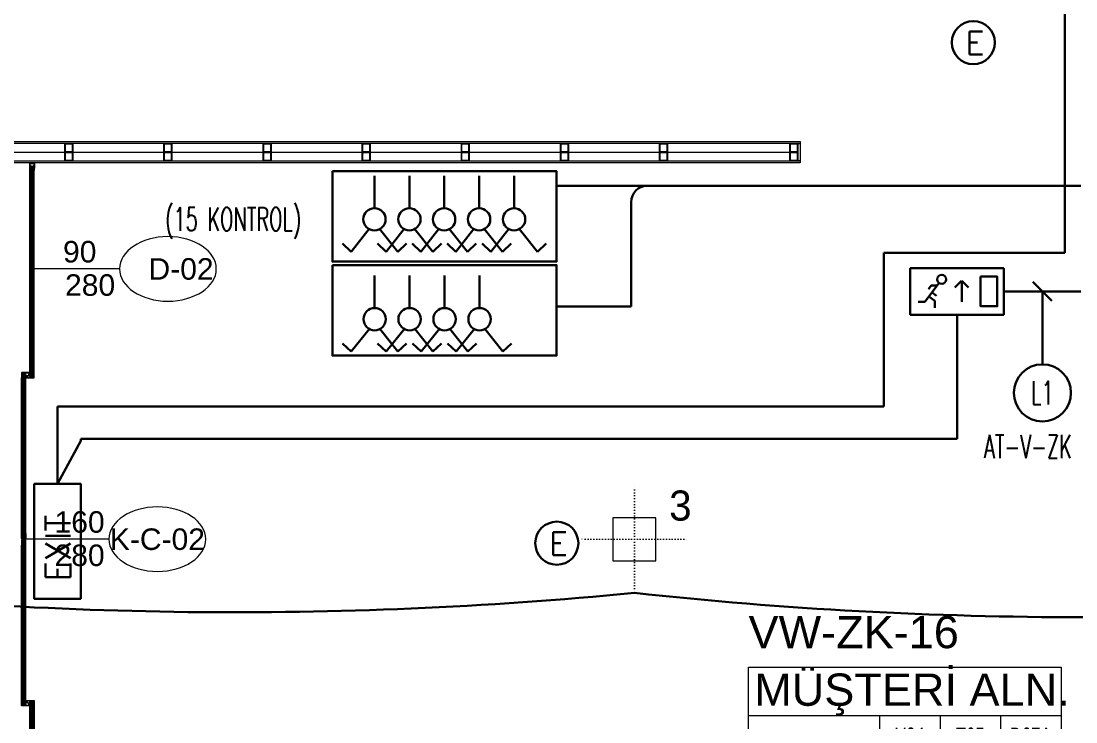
# Model space of a CAD drawing. Extents: x -2012 to 34975, y -1043 to 8321.
# Drawn here: x 3090.7 to 3581, y 2852.5 to 3178.5 of the extents above; entities that cross this region are included whole.
import ezdxf
from ezdxf.enums import TextEntityAlignment as Align

# ---------------------------------------------------------------- set-up
doc = ezdxf.new("R2010")
doc.units = 0
doc.header["$LTSCALE"] = 25
doc.header["$PDMODE"] = 1
doc.linetypes.add('DOT2', pattern=[0.125, 0, -0.125])
doc.layers.get('0').update_dxf_attribs({"color": 9, "lineweight": 9})
for name, color, linetype, lineweight in [('06D', 9, 'Continuous', 9), ('10', 9, 'Continuous', 9), ('11', 9, 'Continuous', 9), ('15', 9, 'Continuous', 9), ('21_MAHAL', 9, 'Continuous', 9), ('22', 8, 'Continuous', 9), ('31', 9, 'Continuous', 9), ('33', 9, 'BATTING', 9), ('E-1x8 W ACİL ÇIKIŞ ARMATÜRÜ (TİP2)', 7, 'Continuous', 30), ('E-1x8 W ÇIKIŞ ARMATÜRÜ (TİP 1)', 7, 'Continuous', 30), ('E-ACİL AYDINLATMA KİTİ', 7, 'Continuous', 30), ('E-KABLO', 7, 'Continuous', 30), ('E-KOMÜTATÖR ANAHTAR', 7, 'Continuous', 30), ('E-LİNYE', 7, 'Continuous', 30), ('E-YAZI', 7, 'Continuous', 30)]:
    doc.layers.add(name, color=color, linetype=linetype, lineweight=lineweight)
doc.styles.add('Arial', font='arial.ttf', dxfattribs={"height": 2.5})
doc.styles.add('E-YAZI', font='txttw.shx')
doc.styles.add('MuuM_TEXT-STANDART', font='ARIALN.TTF')
doc.styles.add('TX-TEXT', font='')
doc.styles.get('TX-TEXT').set_extended_font_data('TrSah Futura Lt BT')
doc.linetypes.add('BATTING', pattern='A,0.0001,-0.1,[134,ltypeshp.shx,S=0.1,R=0,X=-0.1,Y=0],-0.2,[134,ltypeshp.shx,S=0.1,R=180,X=0.1,Y=0],-0.1', length=0.4001)

# ---------------------------------------------------------------- blocks, each defined once
blk = doc.blocks.new('p-vw-kayar2')
at = {"layer": '06D'}
for p, q in [((-250, 5), (-177.7, 5)), ((-172.3, 5), (-100, 5)), ((-250, 3), (-177.7, 3)), ((-172.3, 3), (-100, 3))]:
    blk.add_line(p, q, dxfattribs=at)
for points in [[(-335.39, 1), (-252.5, 1)], [(-97.5, 1), (-3.6, 1)], [(-252.5, -1), (-335.39, -1)], [(-97.5, -1), (-3.6, -1)]]:
    blk.add_lwpolyline(points, dxfattribs=at)
at = {"layer": '10'}
for p, q in [((-338.99, 1.25), (-338.99, -1.25)), ((-336.64, 0.37), (-337.14, 0.37)), ((-336.64, 0.37), (-336.64, -0.37)), ((-335.98, 0.75), (-335.98, 0.4)), ((-335.39, 0.75), (-335.04, 0.4)), ((-252.5, 0.75), (-252.85, 0.4)), ((-252.35, 1.55), (-251.65, 1.55)), ((-252.35, 1.44), (-252.35, 1.55)), ((-252.18, 1.44), (-252.35, 1.44)), ((-251.75, 4.35), (-252.25, 4.35)), ((-251.75, 3.61), (-252.25, 3.61)), ((-251.82, 1.44), (-252.18, 1.44)), ((-252.18, 1.03), (-252.18, 1.44)), ((-252.09, 1.03), (-252.09, 1.44)), ((-252, 1.03), (-252, 1.44)), ((-251.91, 1.03), (-251.91, 1.44)), ((-251.91, 0.75), (-251.91, 0.4)), ((-251.65, 1.44), (-251.82, 1.44)), ((-251.82, 1.03), (-251.82, 1.44)), ((-251.75, 3.61), (-251.75, 4.35)), ((-251.65, 1.55), (-251.65, 1.44)), ((-250.83, 2.45), (-250.83, 2.56)), ((-250.83, 2.56), (-250.68, 2.56)), ((-250.17, 2.45), (-250.83, 2.45)), ((-250.78, 0.05), (-250.78, 0.05)), ((-250.78, 0.01), (-250.78, 0.01)), ((-250.75, -0.37), (-250.75, 0.37)), ((-250.25, 0.37), (-250.75, 0.37)), ((-250.68, 2.97), (-250.68, 2.56)), ((-250.68, 2.56), (-250.32, 2.56)), ((-250.59, 4.75), (-250.59, 4.42)), ((-250.59, 3.25), (-250.59, 3.58)), ((-250.59, 2.97), (-250.59, 2.56)), ((-250.5, 2.97), (-250.5, 2.56)), ((-250.41, 2.97), (-250.41, 2.56)), ((-250.32, 2.97), (-250.32, 2.56)), ((-250.32, 2.56), (-250.17, 2.56)), ((-250.17, 2.56), (-250.17, 2.45)), ((-250, 4.75), (-249.67, 4.42)), ((-250, 3.25), (-249.67, 3.58)), ((-177.7, 4.75), (-178.03, 4.42)), ((-177.7, 3.25), (-178.03, 3.58)), ((-177.11, 4.75), (-177.11, 4.42)), ((-177.11, 3.25), (-177.11, 3.58)), ((-175.95, 4.35), (-176.45, 4.35)), ((-176.45, 3.61), (-176.45, 4.35)), ((-175.95, 3.61), (-176.45, 3.61)), ((-174.05, 4.35), (-173.55, 4.35)), ((-174.05, 3.61), (-173.55, 3.61)), ((-173.55, 3.61), (-173.55, 4.35)), ((-172.89, 4.75), (-172.89, 4.42)), ((-172.89, 3.25), (-172.89, 3.58)), ((-172.3, 4.75), (-171.97, 4.42)), ((-172.3, 3.25), (-171.97, 3.58)), ((-100, 4.75), (-100.33, 4.42)), ((-100, 3.25), (-100.33, 3.58)), ((-99.68, 2.56), (-99.83, 2.56)), ((-99.83, 2.56), (-99.83, 2.45)), ((-99.83, 2.45), (-99.17, 2.45)), ((-99.75, 0.37), (-99.25, 0.37)), ((-99.68, 2.97), (-99.68, 2.56)), ((-99.32, 2.56), (-99.68, 2.56)), ((-99.59, 2.97), (-99.59, 2.56)), ((-99.5, 2.97), (-99.5, 2.56)), ((-99.41, 4.75), (-99.41, 4.42)), ((-99.41, 3.25), (-99.41, 3.58)), ((-99.41, 2.97), (-99.41, 2.56)), ((-99.32, 2.97), (-99.32, 2.56)), ((-99.17, 2.56), (-99.32, 2.56)), ((-99.25, -0.37), (-99.25, 0.37)), ((-99.17, 2.45), (-99.17, 2.56)), ((-98.35, 1.55), (-98.35, 1.44)), ((-97.65, 1.55), (-98.35, 1.55)), ((-98.35, 1.44), (-98.18, 1.44)), ((-98.25, 3.58), (-98.25, 4.42)), ((-98.25, 4.35), (-97.75, 4.35)), ((-98.25, 3.61), (-97.75, 3.61)), ((-98.18, 1.44), (-97.82, 1.44)), ((-98.18, 1.03), (-98.18, 1.44)), ((-98.09, 1.03), (-98.09, 1.44)), ((-98.09, 0.75), (-98.09, 0.4)), ((-98, 1.03), (-98, 1.44)), ((-97.91, 1.03), (-97.91, 1.44)), ((-97.82, 1.03), (-97.82, 1.44)), ((-97.82, 1.44), (-97.65, 1.44)), ((-97.65, 1.44), (-97.65, 1.55)), ((-97.5, 0.75), (-97.15, 0.4)), ((-3.6, 0.75), (-3.95, 0.4)), ((-3.01, 0.75), (-3.01, 0.4)), ((-2.35, 0.37), (-1.85, 0.37)), ((-2.35, 0.37), (-2.35, -0.37)), ((-336.64, -0.37), (-337.14, -0.37)), ((-335.98, -0.75), (-335.98, -0.4)), ((-335.39, -0.75), (-335.04, -0.4)), ((-252.5, -0.75), (-252.85, -0.4)), ((-251.91, -0.75), (-251.91, -0.4)), ((-250.25, -0.37), (-250.75, -0.37)), ((-99.75, -0.37), (-99.25, -0.37)), ((-98.09, -0.75), (-98.09, -0.4)), ((-97.5, -0.75), (-97.15, -0.4)), ((-3.6, -0.75), (-3.95, -0.4)), ((-3.01, -0.75), (-3.01, -0.4)), ((-2.35, -0.37), (-1.85, -0.37))]:
    blk.add_line(p, q, dxfattribs=at)
for points in [[(-252.3, 2.33), (-252.3, 1.72), (-251.6, 1.72, -0.414214), (-251.5, 1.62), (-251.5, 1.4, -0.414214), (-251.6, 1.3), (-251.75, 1.3, -0.414214), (-251.8, 1.35), (-251.8, 1.42), (-251.65, 1.42), (-251.65, 1.57), (-252.35, 1.57), (-252.35, 1.42), (-252.2, 1.42), (-252.2, 1.35, -0.414214), (-252.25, 1.3), (-252.4, 1.3, -0.414214), (-252.5, 1.4), (-252.5, 4.7, -0.414214), (-252.2, 5), (-250, 5), (-250, 4.75), (-252.15, 4.75, 0.414214), (-252.25, 4.65), (-252.25, 4.03), (-252.28, 4), (-252.25, 3.97), (-252.25, 3.35, 0.414214), (-252.15, 3.25), (-250, 3.25), (-250, 3), (-252.3, 3), (-252.3, 2.39), (-252.33, 2.36)], [(-175.7, 4.03), (-175.7, 4.75), (-175.42, 4.75, -0.414214), (-175.32, 4.65), (-175.32, 4.55), (-175.2, 4.55), (-175.2, 4.7, 0.414214), (-175.5, 5), (-177.7, 5), (-177.7, 4.75), (-175.95, 4.75), (-175.95, 3.25), (-177.7, 3.25), (-177.7, 3), (-175.5, 3, 0.414214), (-175.2, 3.3), (-175.2, 3.45), (-175.32, 3.45), (-175.32, 3.35, -0.414214), (-175.42, 3.25), (-175.7, 3.25), (-175.7, 3.97), (-175.73, 4)], [(-174.3, 4.03), (-174.3, 4.75), (-174.58, 4.75, 0.414214), (-174.68, 4.65), (-174.68, 4.55), (-174.8, 4.55), (-174.8, 4.7, -0.414214), (-174.5, 5), (-172.3, 5), (-172.3, 4.75), (-174.05, 4.75), (-174.05, 3.25), (-172.3, 3.25), (-172.3, 3), (-174.5, 3, -0.414214), (-174.8, 3.3), (-174.8, 3.45), (-174.68, 3.45), (-174.68, 3.35, 0.414214), (-174.58, 3.25), (-174.3, 3.25), (-174.3, 3.97), (-174.27, 4)], [(-97.7, 2.33), (-97.7, 1.72), (-98.4, 1.72, 0.414214), (-98.5, 1.62), (-98.5, 1.4, 0.414214), (-98.4, 1.3), (-98.25, 1.3, 0.414214), (-98.2, 1.35), (-98.2, 1.42), (-98.35, 1.42), (-98.35, 1.57), (-97.65, 1.57), (-97.65, 1.42), (-97.8, 1.42), (-97.8, 1.35, 0.414214), (-97.75, 1.3), (-97.6, 1.3, 0.414214), (-97.5, 1.4), (-97.5, 4.7, 0.414214), (-97.8, 5), (-100, 5), (-100, 4.75), (-97.85, 4.75, -0.414214), (-97.75, 4.65), (-97.75, 4.03), (-97.72, 4), (-97.75, 3.97), (-97.75, 3.35, -0.414214), (-97.85, 3.25), (-100, 3.25), (-100, 3), (-97.7, 3), (-97.7, 2.39), (-97.67, 2.36)], [(-337.39, -0.03), (-337.39, -0.75), (-337.67, -0.75, -0.414214), (-337.77, -0.65), (-337.77, -0.55), (-337.89, -0.55), (-337.89, -0.7, 0.414214), (-337.59, -1), (-335.39, -1), (-335.39, -0.75), (-337.14, -0.75), (-337.14, 0.75), (-335.39, 0.75), (-335.39, 1), (-337.59, 1, 0.414214), (-337.89, 0.7), (-337.89, 0.55), (-337.77, 0.55), (-337.77, 0.65, -0.414214), (-337.67, 0.75), (-337.39, 0.75), (-337.39, 0.03), (-337.36, 0)], [(-250.2, 1.67), (-250.2, 2.28), (-250.9, 2.28, -0.414214), (-251, 2.38), (-251, 2.6, -0.414214), (-250.9, 2.7), (-250.75, 2.7, -0.414214), (-250.7, 2.65), (-250.7, 2.58), (-250.85, 2.58), (-250.85, 2.43), (-250.15, 2.43), (-250.15, 2.58), (-250.3, 2.58), (-250.3, 2.65, -0.414214), (-250.25, 2.7), (-250.1, 2.7, -0.414214), (-250, 2.6), (-250, -0.7, -0.414214), (-250.3, -1), (-252.5, -1), (-252.5, -0.75), (-250.35, -0.75, 0.414214), (-250.25, -0.65), (-250.25, -0.03), (-250.22, 0), (-250.25, 0.03), (-250.25, 0.65, 0.414214), (-250.35, 0.75), (-252.5, 0.75), (-252.5, 1), (-250.2, 1), (-250.2, 1.61), (-250.17, 1.64)], [(-175.37, 3.35), (-175.58, 3.56), (-175.58, 4), (-175.58, 4.44), (-175.37, 4.64), (-175.33, 4.54), (-175.19, 4.54), (-175.19, 4.7), (-175, 4.7), (-175, 4.55), (-175.13, 4.41, 0.414214), (-175.13, 4.13), (-175, 4), (-174.87, 3.86, -0.414214), (-174.87, 3.58), (-175, 3.45), (-175, 3.3), (-175.19, 3.3), (-175.19, 3.45), (-175.33, 3.45)], [(-175.38, 3.65), (-175.38, 4), (-175.38, 4.18, 0.137657), (-175.28, 3.99), (-175.14, 3.86), (-175.01, 3.72), (-175.08, 3.65)], [(-174.63, 4.64), (-174.42, 4.44), (-174.42, 4), (-174.42, 3.56), (-174.63, 3.35), (-174.67, 3.45), (-174.81, 3.45), (-174.81, 3.3), (-175, 3.3), (-175, 3.45), (-174.87, 3.58, 0.414214), (-174.87, 3.86), (-175, 4), (-175.13, 4.13, -0.414214), (-175.13, 4.41), (-175, 4.55), (-175, 4.7), (-174.81, 4.7), (-174.81, 4.54), (-174.67, 4.54)], [(-174.62, 4.34), (-174.62, 4), (-174.62, 3.82, 0.137657), (-174.72, 4.01), (-174.86, 4.14), (-174.99, 4.27), (-174.92, 4.34)], [(-99.8, 1.67), (-99.8, 2.28), (-99.1, 2.28, 0.414214), (-99, 2.38), (-99, 2.6, 0.414214), (-99.1, 2.7), (-99.25, 2.7, 0.414214), (-99.3, 2.65), (-99.3, 2.58), (-99.15, 2.58), (-99.15, 2.43), (-99.85, 2.43), (-99.85, 2.58), (-99.7, 2.58), (-99.7, 2.65, 0.414214), (-99.75, 2.7), (-99.9, 2.7, 0.414214), (-100, 2.6), (-100, -0.7, 0.414214), (-99.7, -1), (-97.5, -1), (-97.5, -0.75), (-99.65, -0.75, -0.414214), (-99.75, -0.65), (-99.75, -0.03), (-99.78, 0), (-99.75, 0.03), (-99.75, 0.65, -0.414214), (-99.65, 0.75), (-97.5, 0.75), (-97.5, 1), (-99.8, 1), (-99.8, 1.61), (-99.83, 1.64)], [(-1.6, -0.03), (-1.6, -0.75), (-1.32, -0.75, 0.414214), (-1.22, -0.65), (-1.22, -0.55), (-1.1, -0.55), (-1.1, -0.7, -0.414214), (-1.4, -1), (-3.6, -1), (-3.6, -0.75), (-1.85, -0.75), (-1.85, 0.75), (-3.6, 0.75), (-3.6, 1), (-1.4, 1, -0.414214), (-1.1, 0.7), (-1.1, 0.55), (-1.22, 0.55), (-1.22, 0.65, 0.414214), (-1.32, 0.75), (-1.6, 0.75), (-1.6, 0.03), (-1.63, 0)]]:
    blk.add_lwpolyline(points, format="xyb", close=True, dxfattribs=at)
for points in [[(-336.49, -1.05), (-336.49, -1.25), (-338.99, -1.25), (-338.99, 1.25), (-336.49, 1.25), (-336.49, 1.05), (-338.79, 1.05), (-338.79, -1.05)], [(-251.12, 2.22), (-251.12, 1.07), (-250.22, 1.07), (-250.22, 2.22)], [(-98.88, 2.22), (-98.88, 1.07), (-99.78, 1.07), (-99.78, 2.22)], [(-2.5, -1.05), (-2.5, -1.25), (0, -1.25), (0, 1.25), (-2.5, 1.25), (-2.5, 1.05), (-0.2, 1.05), (-0.2, -1.05)]]:
    blk.add_lwpolyline(points, close=True, dxfattribs=at)
for points in [[(-250.22, 2.14), (-249.97, 2.14), (-249.97, 1.14), (-250.22, 1.14)], [(-99.78, 2.14), (-100.03, 2.14), (-100.03, 1.14), (-99.78, 1.14)]]:
    blk.add_lwpolyline(points, dxfattribs=at)
at = {"layer": '15'}
for points in [[(-336.63, 0.4), (-250.78, 0.4), (-250.78, 0.02), (-336.63, 0.02)], [(-336.63, 0.02), (-336.63, 0.02), (-336.63, 0.4), (-336.63, 0.4)], [(-99.24, 0.02), (-99.24, 0.02), (-99.24, 0.4), (-99.24, 0.4)], [(-99.24, 0.4), (-2.38, 0.4), (-2.38, 0.02), (-99.24, 0.02)], [(-336.63, -0.02), (-250.78, -0.02), (-250.78, -0.4), (-336.63, -0.4)], [(-336.63, -0.4), (-336.63, -0.4), (-336.63, -0.02), (-336.63, -0.02)], [(-99.24, -0.4), (-99.24, -0.4), (-99.24, -0.02), (-99.24, -0.02)], [(-99.24, -0.02), (-2.38, -0.02), (-2.38, -0.4), (-99.24, -0.4)]]:
    blk.add_lwpolyline(points, dxfattribs=at)
for points in [[(-176.47, 4.02), (-251.74, 4.02), (-251.74, 4.4), (-176.47, 4.4), (-176.47, 4.02), (-176.47, 4.02)], [(-176.47, 3.6), (-251.74, 3.6), (-251.74, 3.98), (-176.47, 3.98), (-176.47, 3.6)], [(-98.26, 4.4), (-98.26, 4.02), (-173.53, 4.02), (-173.53, 4.4), (-98.26, 4.4)], [(-98.26, 3.6), (-173.53, 3.6), (-173.53, 3.98), (-98.26, 3.98), (-98.26, 3.6)]]:
    blk.add_lwpolyline(points, close=True, dxfattribs=at)
blk = doc.blocks.new('Prf-40x40')
for points in [[(1.5, -2), (-1.5, -2, -0.414214), (-2, -1.5), (-2, 1.5, -0.414214), (-1.5, 2), (1.5, 2, -0.414214), (2, 1.5), (2, -1.5, -0.414214)], [(1.5, -1.7), (-1.5, -1.7, -0.414214), (-1.7, -1.5), (-1.7, 1.5, -0.414214), (-1.5, 1.7), (1.5, 1.7, -0.414214), (1.7, 1.5), (1.7, -1.5, -0.414214)]]:
    blk.add_lwpolyline(points, format="xyb", close=True)
blk.add_point((0, 0))
blk = doc.blocks.new('0_doorno')
blk.add_lwpolyline([(4.5, 0), (12.5, 0)])
blk.add_ellipse((0, 0), major_axis=(-4.5, 0), ratio=0.666667)
at = {"style": 'Arial'}
blk.add_attdef('YUKSEKLIK', text='', height=2, dxfattribs=at).set_placement((5, 5.9), align=Align.TOP_LEFT)
blk.add_attdef('KAPINO', text='', height=1.4, dxfattribs=at).set_placement((-0.019, -0.035), align=Align.MIDDLE)
blk.add_attdef('GENISLIK', text='', height=2, dxfattribs=at).set_placement((5, -1.895), align=Align.BOTTOM_LEFT)
blk = doc.blocks.new('0_roomno2')
blk.add_lwpolyline([(19.375, -10.5), (0, -10.5), (0, 0), (19.375, 0)], close=True)
for points in [[(0, -3), (19.375, -3)], [(8.125, -3), (8.125, -10.5)], [(11.875, -3), (11.875, -10.5)], [(15.625, -3), (15.625, -10.5)], [(0, -6.75), (8.125, -6.75)]]:
    blk.add_lwpolyline(points)
at = {"style": 'MuuM_TEXT-STANDART', "width": 0.6}
blk.add_text('H:', height=1.5, dxfattribs=at).set_placement((0.35, -8.608), align=Align.MIDDLE_LEFT)
at = {"style": 'Arial'}
blk.add_attdef('ODANO', (0, 1.17), '', height=2, dxfattribs=at)
blk.add_attdef('MEKANADI', text='', height=2, dxfattribs=at).set_placement((0.35, -3), align=Align.BOTTOM_LEFT)
at = {"style": 'MuuM_TEXT-STANDART', "width": 0.6}
for tag, p in [('YER01', (10, -4.5)), ('TAVAN01', (13.75, -4.5)), ('DUVAR01', (17.5, -4.5)), ('YER02', (10, -6.75)), ('TAVAN02', (13.75, -6.75)), ('DUVAR02', (17.5, -6.75)), ('YER03', (10, -9)), ('TAVAN03', (13.75, -9)), ('DUVAR03', (17.5, -9))]:
    blk.add_attdef(tag, text='', height=1.5, dxfattribs=at).set_placement(p, align=Align.MIDDLE_CENTER)
for tag, p in [('M2', (0.35, -4.875)), ('TEMIZTAVANYUKSEKLIGI', (1.8, -8.608))]:
    blk.add_attdef(tag, text='', height=1.5, dxfattribs=at).set_placement(p, align=Align.MIDDLE_LEFT)
blk = doc.blocks.new('p-bur-vw- aydınlatma 3')
at = {"linetype": 'DOT2', "ltscale": 0.4}
for q in [(0, 25), (-25, 0), (0, -25), (25, 0)]:
    blk.add_line((0, 0), q, dxfattribs=at)
at = {"linetype": 'ByBlock'}
blk.add_lwpolyline([(0, 10), (-10, 10), (-10, -10), (10, -10), (10, 10), (0, 10)], dxfattribs=at)
at = {"insert": (16.13, 22.65), "char_height": 14, "width": 14.596, "attachment_point": 1, "style": 'TX-TEXT'}
blk.add_mtext('3', dxfattribs=at)
blk = doc.blocks.new('100_1x8 W ÇIKIŞ ARMATÜRÜ (TİP 1)')
at = {"layer": 'E-1x8 W ÇIKIŞ ARMATÜRÜ (TİP 1)', "color": 4}
blk.add_lwpolyline([(-3.335, 0), (3.335, 0), (3.335, 2.703), (-3.335, 2.703)], close=True, dxfattribs=at)
at = {"layer": 'E-1x8 W ÇIKIŞ ARMATÜRÜ (TİP 1)', "color": 3, "style": 'E-YAZI'}
blk.add_text('EXIT', height=1.44, dxfattribs=at).set_placement((-2.338, 0.605))
blk = doc.blocks.new('100_1x8 W ACİL ÇIKIŞ ARMATÜRÜ (TİP2)')
at = {"layer": 'E-1x8 W ACİL ÇIKIŞ ARMATÜRÜ (TİP2)', "color": 4}
for p, q in [((-3.4, 0), (-3.4, 3.4)), ((-3.4, 3.4), (3.4, 3.4)), ((3.4, 3.4), (3.4, 0)), ((3.4, 0), (-3.4, 0))]:
    blk.add_line(p, q, dxfattribs=at)
at = {"layer": 'E-1x8 W ACİL ÇIKIŞ ARMATÜRÜ (TİP2)', "color": 1}
for p, q in [((-1.305, 2.317), (-2.331, 0.937)), ((-0.16, 1.989), (0.335, 2.471)), ((0.34, 2.476), (0.34, 0.934)), ((0.34, 2.476), (0.84, 1.989)), ((-1.882, 2.125), (-2.072, 1.87)), ((-1.448, 2.125), (-1.882, 2.125)), ((-1.484, 1.378), (-1.818, 1.627)), ((-2.821, 0.937), (-2.331, 0.937)), ((-1.608, 1.01), (-2.039, 1.33)), ((-1.608, 1.01), (-1.608, 0.516))]:
    blk.add_line(p, q, dxfattribs=at)
blk.add_lwpolyline([(1.715, 2.777), (2.92, 2.777), (2.92, 0.623), (1.715, 0.623)], close=True, dxfattribs=at)
blk.add_circle((-1.115, 2.574), 0.32, dxfattribs=at)
blk = doc.blocks.new('100_KOMÜTATÖR ANAHTAR')
at = {"layer": 'E-KOMÜTATÖR ANAHTAR', "color": 4}
for p, q in [((-1.695, 5.522), (-2.326, 4.922)), ((-0.372, 3.863), (-1.695, 5.522)), ((0.372, 3.863), (1.695, 5.522)), ((1.695, 5.522), (2.326, 4.922)), ((0, 2.353), (0, 0))]:
    blk.add_line(p, q, dxfattribs=at)
blk.add_circle((0, 3.163), 0.81, dxfattribs=at)
blk = doc.blocks.new('100_ACİL AYDINLATMA KİTİ')
at = {"layer": 'E-ACİL AYDINLATMA KİTİ', "color": 3}
blk.add_circle((0, 0), 1.251, dxfattribs=at)
at = {"layer": 'E-ACİL AYDINLATMA KİTİ', "color": 3, "style": 'E-YAZI'}
blk.add_text('E', height=1.34, dxfattribs=at).set_placement((-0.448, -0.694))

msp = doc.modelspace()

# ---------------------------------------------------------------- linework, layer by layer
at = {"layer": '06D'}
for points in [[(3447.84, 3121.5), (3447.84, 3113.5)], [(3451.84, 3121.5), (3451.84, 3113.5)], [(2880.84, 3117.5), (3447.84, 3117.5)]]:
    msp.add_lwpolyline(points, dxfattribs=at)
at = {"layer": '11'}
for points in [[(2880.84, 3121.5), (2880.84, 3122.5), (3452.84, 3122.5), (3452.84, 3121.5)], [(3452.84, 3113.5), (3451.84, 3113.5), (3451.84, 3121.5), (3452.84, 3121.5)], [(2880.84, 3112.5), (2880.84, 3113.5), (3452.84, 3113.5), (3452.84, 3112.5)]]:
    msp.add_lwpolyline(points, close=True, dxfattribs=at)
at = {"layer": '33', "ltscale": 0.3}
msp.add_lwpolyline([(2880.94, 3117.5), (3447.84, 3117.5)], dxfattribs=at)
at = {"layer": 'E-KABLO', "color": 4}
for p, q in [((3575.84, 3506.03), (3575.84, 3070.62)), ((3491.75, 3070.62), (3575.84, 3070.62)), ((3491.75, 3070.62), (3491.75, 2999.28)), ((3547.54, 3052.74), (3583.34, 3052.74)), ((3525.78, 3041.86), (3525.78, 2984.21)), ((3107.65, 2963.18), (3107.65, 2999.28)), ((3491.75, 2999.28), (3107.65, 2999.28)), ((3118.46, 2983.18), (3107.65, 2963.18)), ((3118.46, 2984.21), (3118.46, 2983.18)), ((3525.78, 2984.21), (3118.46, 2984.21))]:
    msp.add_line(p, q, dxfattribs=at)
at = {"layer": 'E-KABLO', "color": 6}
for p, q in [((3339.65, 3101.81), (3583.34, 3101.81)), ((3374.27, 3094.31), (3374.27, 3045.73)), ((3374.27, 3045.73), (3339.65, 3045.73))]:
    msp.add_line(p, q, dxfattribs=at)
at = {"layer": 'E-KABLO'}
for points in [[(3235.43, 3108.63), (3339.65, 3108.63), (3339.65, 3066.6), (3235.43, 3066.6)], [(3235.43, 3064.95), (3339.65, 3064.95), (3339.65, 3022.91), (3235.43, 3022.91)]]:
    msp.add_lwpolyline(points, close=True, dxfattribs=at)
at = {"layer": 'E-KABLO', "color": 6}
for centre, radius, start, end in [((3381.77, 3094.31), 7.5, 90, 180), ((3190.61, 4816.83), 1913.32, 263.10265, 275.55548), ((3584.59, 4837.32), 1936.11, 263.81037, 276.18963)]:
    msp.add_arc(centre, radius, start, end, dxfattribs=at)
at = {"layer": 'E-LİNYE', "color": 7, "linetype": 'Continuous'}
for p, q in [((3569.87, 3048.32), (3561.04, 3057.16)), ((3565.46, 3018.82), (3565.46, 3052.74))]:
    msp.add_line(p, q, dxfattribs=at)
msp.add_circle((3565.46, 3005.56), 13.26, dxfattribs=at)

# ---------------------------------------------------------------- block references
at = {"layer": '10', "xscale": -1}
for p in [(3112.91, 3119.5), (3158.98, 3119.49), (3205.06, 3119.5), (3251.13, 3119.5), (3297.2, 3119.49), (3343.28, 3119.48), (3389.35, 3119.46), (3449.84, 3119.5), (3112.91, 3115.5), (3158.98, 3115.49), (3205.06, 3115.5), (3251.13, 3115.5), (3297.2, 3115.49), (3343.28, 3115.48), (3389.35, 3115.46), (3449.84, 3115.5)]:
    msp.add_blockref('Prf-40x40', p, dxfattribs=at)
at = {"layer": '10', "rotation": 90}
msp.add_blockref('p-vw-kayar2', (3095.84, 3112.5), dxfattribs=at)
at = {"layer": '21_MAHAL'}
ref = msp.add_blockref('0_roomno2', (3428.84, 2878.03), dxfattribs=dict(at, xscale=7.5, yscale=7.5, zscale=7.5))
ref.add_attrib('ODANO', 'VW-ZK-16', (3428.84, 2886.81), dxfattribs={"layer": '0', "height": 15, "style": 'Arial'})
ref.add_attrib('MEKANADI', 'MÜŞTERİ ALN.', dxfattribs={"layer": '0', "height": 15, "style": 'Arial'}).set_placement((3431.47, 2855.53), align=Align.BOTTOM_LEFT)
ref.add_attrib('M2', '###### m2', dxfattribs={"layer": '0', "height": 11.25, "style": 'MuuM_TEXT-STANDART', "width": 0.6}).set_placement((3431.47, 2841.47), align=Align.MIDDLE_LEFT)
ref.add_attrib('TEMIZTAVANYUKSEKLIGI', '2.70 m', dxfattribs={"layer": '0', "height": 11.25, "style": 'MuuM_TEXT-STANDART', "width": 0.6}).set_placement((3442.34, 2813.47), align=Align.MIDDLE_LEFT)
ref.add_attrib('YER01', 'Y24', dxfattribs={"layer": '0', "height": 11.25, "style": 'MuuM_TEXT-STANDART', "width": 0.6}).set_placement((3503.84, 2844.28), align=Align.MIDDLE_CENTER)
ref.add_attrib('TAVAN01', 'T05', dxfattribs={"layer": '0', "height": 11.25, "style": 'MuuM_TEXT-STANDART', "width": 0.6}).set_placement((3531.97, 2844.28), align=Align.MIDDLE_CENTER)
ref.add_attrib('DUVAR01', 'D07A', dxfattribs={"layer": '0', "height": 11.25, "style": 'MuuM_TEXT-STANDART', "width": 0.6}).set_placement((3560.09, 2844.28), align=Align.MIDDLE_CENTER)
ref.add_attrib('TAVAN02', 'T09', dxfattribs={"layer": '0', "height": 11.25, "style": 'MuuM_TEXT-STANDART', "width": 0.6}).set_placement((3531.97, 2827.41), align=Align.MIDDLE_CENTER)
at = {"layer": '22'}
ref = msp.add_blockref('0_doorno', (3158.96, 3063.2), dxfattribs=dict(at, xscale=-5, yscale=5, zscale=5))
ref.add_attrib('KAPINO', 'D-02', dxfattribs={"layer": '0', "height": 10, "style": 'Arial'}).set_placement((3165.07, 3063.2), align=Align.MIDDLE)
ref.add_attrib('GENISLIK', '90', dxfattribs={"layer": '0', "height": 10, "style": 'Arial'}).set_placement((3110.2, 3063.2), align=Align.BOTTOM_LEFT)
ref.add_attrib('YUKSEKLIK', '280', dxfattribs={"layer": '0', "height": 10, "style": 'Arial'}).set_placement((3111.14, 3060.7), align=Align.TOP_LEFT)
ref = msp.add_blockref('0_doorno', (3154.07, 2937.51), dxfattribs=dict(at, xscale=-5, yscale=5, zscale=5))
ref.add_attrib('KAPINO', 'K-C-02', dxfattribs={"layer": '0', "height": 10, "style": 'Arial'}).set_placement((3154.07, 2937.51), align=Align.MIDDLE)
ref.add_attrib('GENISLIK', '160', dxfattribs={"layer": '0', "height": 10, "style": 'Arial'}).set_placement((3106.25, 2937.51), align=Align.BOTTOM_LEFT)
ref.add_attrib('YUKSEKLIK', '280', dxfattribs={"layer": '0', "height": 10, "style": 'Arial'}).set_placement((3106.25, 2935.01), align=Align.TOP_LEFT)
at = {"layer": '31', "linetype": 'ByBlock'}
msp.add_blockref('p-bur-vw- aydınlatma 3', (3375.84, 2937.5), dxfattribs=at)
at = {"layer": 'E-1x8 W ACİL ÇIKIŞ ARMATÜRÜ (TİP2)', "xscale": 6.4, "yscale": 6.4, "zscale": 6.4}
msp.add_blockref('100_1x8 W ACİL ÇIKIŞ ARMATÜRÜ (TİP2)', (3525.78, 3041.86), dxfattribs=at)
at = {"layer": 'E-1x8 W ÇIKIŞ ARMATÜRÜ (TİP 1)', "xscale": 8, "yscale": 8, "zscale": 8, "rotation": 90}
msp.add_blockref('100_1x8 W ÇIKIŞ ARMATÜRÜ (TİP 1)', (3118.46, 2936.5), dxfattribs=at)
at = {"layer": 'E-ACİL AYDINLATMA KİTİ', "xscale": 8, "yscale": 8, "zscale": 8}
for p in [(3533.34, 3168.45), (3339.74, 2935.65)]:
    msp.add_blockref('100_ACİL AYDINLATMA KİTİ', p, dxfattribs=at)
at = {"layer": 'E-KOMÜTATÖR ANAHTAR', "xscale": 6.4, "yscale": 6.4, "zscale": 6.4, "rotation": 179.9999999840472}
for p in [(3254.96, 3106.51), (3271.22, 3106.51), (3287.35, 3106.5), (3303.61, 3106.5), (3319.87, 3106.5), (3255.04, 3060.06), (3271.3, 3060.06), (3287.56, 3060.06), (3303.82, 3060.06)]:
    msp.add_blockref('100_KOMÜTATÖR ANAHTAR', p, dxfattribs=at)

# ---------------------------------------------------------------- texts
at = {"layer": 'E-LİNYE', "color": 3, "linetype": 'Continuous', "style": 'E-YAZI', "width": 0.6}
for s, p in [('L1', (3565.46, 3005.56)), ('AT-V-ZK', (3558.67, 2980.63))]:
    msp.add_text(s, height=10.938, dxfattribs=at).set_placement(p, align=Align.MIDDLE_CENTER)
at = {"layer": 'E-YAZI', "color": 3, "linetype": 'Continuous', "style": 'E-YAZI', "width": 0.6}
msp.add_text('(15 KONTROL)', height=10.9375, dxfattribs=at).set_placement((3189.28, 3086.37), align=Align.MIDDLE_CENTER)

doc.saveas('drawing.dxf')
